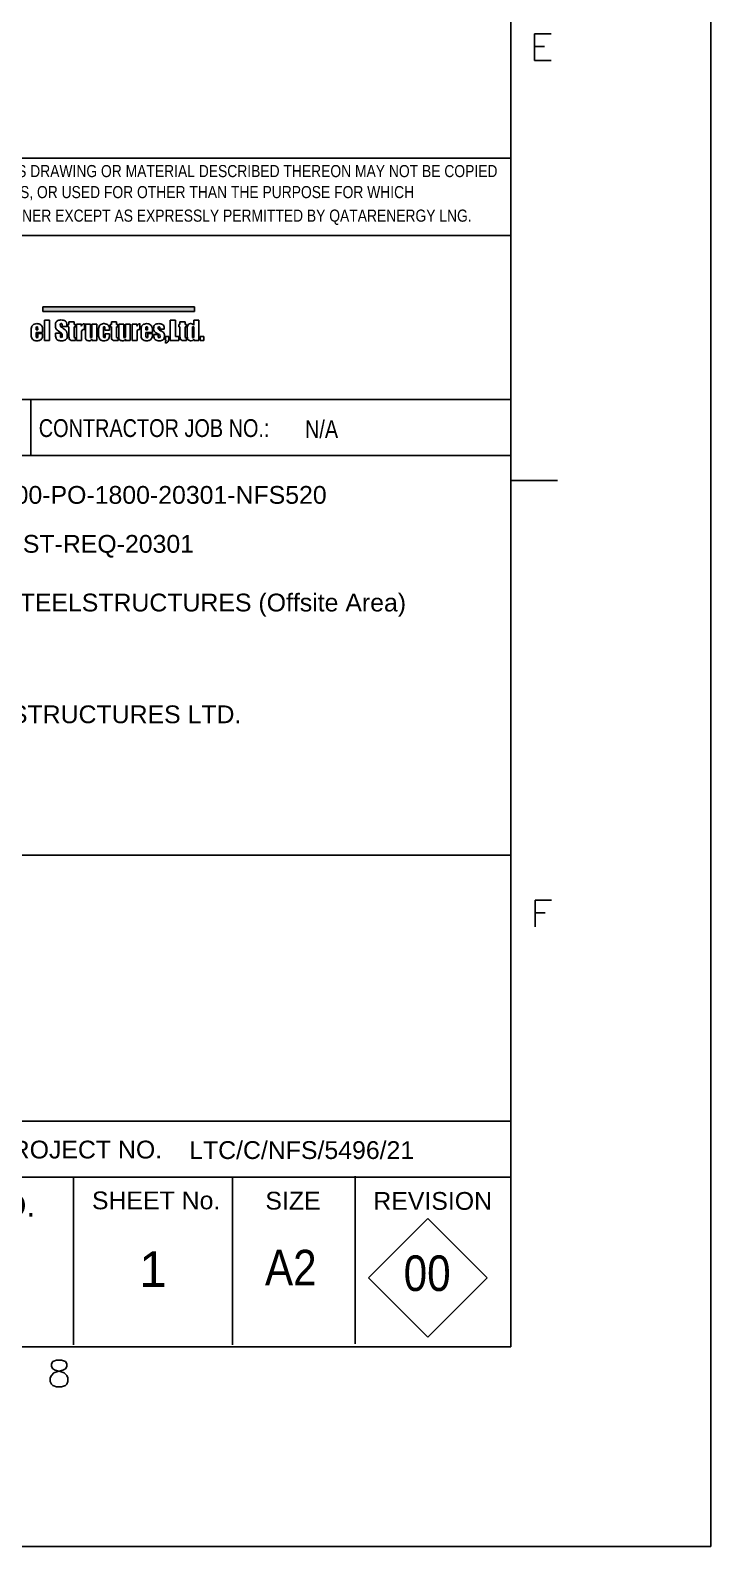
# Model space of a CAD drawing. Header units: millimetres. Extents: x -258 to 337, y -124 to 296.
# Drawn here: x 285.5 to 336.7, y -124.3 to -10.4 of the extents above; entities that cross this region are included whole.
import ezdxf

# ---------------------------------------------------------------- set-up
doc = ezdxf.new("R2010")
doc.units = ezdxf.units.MM
doc.styles.add('Arial', font='ARIAL.TTF', dxfattribs={"height": 0.2})
doc.styles.add('Arial Narrow', font='ARIALN.TTF', dxfattribs={"height": 0.2})

# ---------------------------------------------------------------- blocks, each defined once
blk = doc.blocks.new('Unknown-234524341-28315')
at = {"linetype": 'Continuous'}
for points in [[(286.44, -31.17), (286.44, -31.52), (297.84, -31.17)], [(286.44, -31.52), (297.84, -31.52), (297.84, -31.17)]]:
    blk.add_hatch(color=3, dxfattribs=at).paths.add_polyline_path(points)
at = {"color": 7, "linetype": 'Continuous'}
for p, q in [((321.64, -109.17), (321.64, 80.9)), ((253.91, -20), (321.6, -19.99)), ((242.46, -25.8), (321.64, -25.8)), ((242.46, -25.8), (321.64, -25.8)), ((242.43, -38.13), (321.64, -38.13)), ((285.55, -42.34), (285.55, -38.13)), ((242.43, -42.34), (321.64, -42.34)), ((242.46, -72.37), (321.67, -72.37)), ((242.46, -92.35), (321.67, -92.35)), ((242.46, -96.56), (321.67, -96.56)), ((288.75, -109.17), (288.75, -96.56)), ((300.72, -109.17), (300.72, -96.56)), ((309.93, -109.1), (309.93, -96.49)), ((315.39, -99.66), (310.93, -104.12)), ((319.85, -104.12), (315.39, -99.66)), ((310.93, -104.12), (315.39, -108.58)), ((315.39, -108.58), (319.85, -104.12))]:
    blk.add_line(p, q, dxfattribs=at)
at = {"color": 3, "linetype": 'Continuous'}
for p, q in [((286.44, -31.17), (297.84, -31.17)), ((286.44, -31.17), (286.44, -31.52)), ((286.44, -31.52), (297.84, -31.52)), ((297.84, -31.17), (297.84, -31.52)), ((285.57, -32.88), (285.58, -32.78)), ((285.57, -33.24), (285.57, -32.88)), ((285.58, -32.78), (285.59, -32.7)), ((285.59, -32.7), (285.61, -32.64)), ((285.62, -32.62), (285.61, -32.64)), ((285.62, -32.62), (285.66, -32.55)), ((285.66, -32.55), (285.71, -32.5)), ((285.71, -32.5), (285.76, -32.47)), ((285.76, -32.47), (285.83, -32.45)), ((285.83, -32.45), (285.91, -32.43)), ((285.91, -32.43), (285.99, -32.42)), ((285.91, -32.43), (285.99, -32.42)), ((285.99, -32.42), (285.91, -32.43)), ((285.95, -32.73), (285.96, -32.67)), ((285.95, -32.8), (285.95, -32.73)), ((285.95, -32.89), (285.95, -32.8)), ((285.95, -32.89), (285.95, -32.89)), ((285.95, -32.89), (286.06, -32.89)), ((286.06, -32.89), (285.95, -32.89)), ((286.06, -32.89), (285.95, -32.89)), ((286.01, -32.65), (285.96, -32.67)), ((285.99, -32.42), (286.07, -32.43)), ((285.99, -32.42), (285.99, -32.42)), ((286.05, -32.67), (286.01, -32.65)), ((286.05, -32.67), (286.05, -32.7)), ((286.06, -32.8), (286.05, -32.7)), ((286.06, -32.89), (286.06, -32.8)), ((286.15, -32.44), (286.07, -32.43)), ((286.22, -32.47), (286.15, -32.44)), ((286.25, -32.48), (286.22, -32.47)), ((286.31, -32.53), (286.25, -32.48)), ((286.36, -32.59), (286.31, -32.53)), ((286.39, -32.65), (286.36, -32.59)), ((286.41, -32.71), (286.39, -32.65)), ((286.41, -32.71), (286.43, -32.78)), ((286.43, -32.87), (286.43, -32.78)), ((286.43, -32.93), (286.43, -32.87)), ((286.43, -32.93), (286.43, -33.09)), ((286.56, -33.69), (286.56, -32.17)), ((286.56, -32.17), (286.94, -32.17)), ((286.94, -32.17), (286.94, -33.69)), ((286.94, -33.69), (286.94, -32.17)), ((286.94, -32.17), (286.94, -32.17)), ((286.94, -33.69), (286.94, -32.17)), ((287.39, -32.47), (287.41, -32.39)), ((287.39, -32.57), (287.39, -32.47)), ((287.39, -32.62), (287.39, -32.57)), ((287.4, -32.7), (287.39, -32.62)), ((287.42, -32.77), (287.4, -32.7)), ((287.41, -32.39), (287.43, -32.33)), ((287.45, -32.83), (287.42, -32.77)), ((287.43, -32.31), (287.48, -32.25)), ((287.43, -32.33), (287.43, -32.31)), ((287.5, -32.89), (287.45, -32.83)), ((287.48, -32.25), (287.54, -32.21)), ((287.5, -32.89), (287.54, -32.92)), ((287.5, -32.89), (287.5, -32.89)), ((287.54, -32.21), (287.58, -32.19)), ((287.61, -32.97), (287.54, -32.92)), ((287.58, -32.19), (287.64, -32.16)), ((287.69, -33.03), (287.61, -32.97)), ((287.64, -32.16), (287.72, -32.15)), ((287.77, -33.08), (287.69, -33.03)), ((287.72, -32.15), (287.8, -32.14)), ((287.76, -32.5), (287.77, -32.43)), ((287.76, -32.5), (287.76, -32.52)), ((287.77, -32.6), (287.76, -32.52)), ((287.83, -32.4), (287.77, -32.43)), ((287.78, -32.63), (287.77, -32.6)), ((287.78, -32.63), (287.82, -32.68)), ((287.8, -32.14), (287.9, -32.15)), ((287.81, -32.14), (287.8, -32.14)), ((287.8, -32.14), (287.9, -32.15)), ((287.9, -32.15), (287.81, -32.14)), ((287.89, -32.72), (287.82, -32.68)), ((287.83, -32.4), (287.87, -32.42)), ((287.87, -32.42), (287.88, -32.43)), ((287.89, -32.52), (287.88, -32.43)), ((287.89, -32.63), (287.89, -32.52)), ((287.89, -32.63), (288.25, -32.63)), ((287.98, -32.78), (287.89, -32.72)), ((287.98, -32.16), (287.9, -32.15)), ((288.05, -32.18), (287.98, -32.16)), ((288.06, -32.83), (287.98, -32.78)), ((288.07, -32.19), (288.05, -32.18)), ((288.06, -32.83), (288.12, -32.88)), ((288.15, -32.24), (288.07, -32.19)), ((288.17, -32.93), (288.12, -32.88)), ((288.2, -32.29), (288.15, -32.24)), ((288.17, -32.93), (288.21, -32.97)), ((288.22, -32.32), (288.2, -32.29)), ((288.21, -32.98), (288.21, -32.97)), ((288.24, -33.03), (288.21, -32.98)), ((288.23, -32.37), (288.22, -32.32)), ((288.24, -32.45), (288.23, -32.37)), ((288.25, -32.54), (288.24, -32.45)), ((288.26, -33.1), (288.24, -33.03)), ((288.25, -32.54), (288.25, -32.57)), ((288.25, -32.63), (288.25, -32.57)), ((288.33, -32.48), (288.33, -32.67)), ((288.33, -32.48), (288.33, -32.48)), ((288.33, -32.48), (288.41, -32.48)), ((288.41, -32.48), (288.33, -32.48)), ((288.41, -32.48), (288.33, -32.48)), ((288.33, -32.67), (288.41, -32.67)), ((288.79, -32.28), (288.41, -32.28)), ((288.41, -32.28), (288.41, -32.48)), ((288.41, -33.3), (288.41, -32.67)), ((288.79, -32.28), (288.79, -32.48)), ((288.89, -32.48), (288.79, -32.48)), ((288.79, -32.48), (288.89, -32.48)), ((288.79, -32.48), (288.89, -32.48)), ((288.79, -33.34), (288.79, -32.67)), ((288.89, -32.67), (288.79, -32.67)), ((288.89, -32.67), (288.89, -32.48)), ((288.89, -32.48), (288.89, -32.48)), ((289.35, -32.45), (288.97, -32.45)), ((288.97, -32.45), (288.97, -33.69)), ((289.35, -32.45), (289.33, -32.61)), ((289.38, -32.54), (289.33, -32.61)), ((289.33, -32.61), (289.33, -32.61)), ((289.36, -32.97), (289.35, -33.02)), ((289.35, -33.02), (289.35, -33.1)), ((289.37, -32.95), (289.36, -32.97)), ((289.42, -32.89), (289.37, -32.95)), ((289.43, -32.48), (289.38, -32.54)), ((289.48, -32.87), (289.42, -32.89)), ((289.49, -32.44), (289.43, -32.48)), ((289.57, -32.86), (289.48, -32.87)), ((289.56, -32.43), (289.49, -32.44)), ((289.57, -32.42), (289.56, -32.43)), ((289.57, -32.86), (289.57, -32.42)), ((290.02, -32.45), (289.65, -32.45)), ((289.65, -32.45), (289.65, -33.28)), ((290.02, -33.29), (290.02, -32.45)), ((290.51, -32.45), (290.14, -32.45)), ((290.14, -32.45), (290.14, -33.28)), ((290.51, -33.69), (290.51, -32.45)), ((290.64, -32.78), (290.63, -32.87)), ((290.63, -32.87), (290.63, -33.22)), ((290.64, -32.78), (290.65, -32.7)), ((290.65, -32.7), (290.67, -32.63)), ((290.67, -32.63), (290.7, -32.57)), ((290.67, -32.63), (290.67, -32.63)), ((290.7, -32.57), (290.76, -32.52)), ((290.76, -32.52), (290.8, -32.49)), ((290.8, -32.49), (290.87, -32.46)), ((290.87, -32.46), (290.94, -32.43)), ((290.94, -32.43), (291.02, -32.42)), ((291.01, -32.74), (291.02, -32.67)), ((291.01, -32.74), (291.01, -32.77)), ((291.01, -33.36), (291.01, -32.77)), ((291.05, -32.42), (291.02, -32.42)), ((291.06, -32.65), (291.02, -32.67)), ((291.13, -32.43), (291.05, -32.42)), ((291.11, -32.67), (291.06, -32.65)), ((291.11, -32.67), (291.11, -32.69)), ((291.12, -32.77), (291.11, -32.69)), ((291.12, -32.92), (291.12, -32.77)), ((291.12, -32.92), (291.47, -32.92)), ((291.21, -32.45), (291.13, -32.43)), ((291.28, -32.47), (291.21, -32.45)), ((291.3, -32.49), (291.28, -32.47)), ((291.37, -32.54), (291.3, -32.49)), ((291.42, -32.6), (291.37, -32.54)), ((291.44, -32.65), (291.42, -32.6)), ((291.46, -32.71), (291.44, -32.65)), ((291.47, -32.78), (291.46, -32.71)), ((291.47, -32.78), (291.47, -32.87)), ((291.47, -32.92), (291.47, -32.87)), ((291.52, -32.48), (291.52, -32.67)), ((291.52, -32.48), (291.52, -32.48)), ((291.52, -32.48), (291.6, -32.48)), ((291.6, -32.48), (291.52, -32.48)), ((291.6, -32.48), (291.52, -32.48)), ((291.52, -32.67), (291.6, -32.67)), ((291.98, -32.28), (291.6, -32.28)), ((291.6, -32.28), (291.6, -32.48)), ((291.6, -33.3), (291.6, -32.67)), ((291.98, -32.28), (291.98, -32.48)), ((292.08, -32.48), (291.98, -32.48)), ((291.98, -32.48), (292.08, -32.48)), ((291.98, -32.48), (292.08, -32.48)), ((291.98, -33.34), (291.98, -32.67)), ((292.08, -32.67), (291.98, -32.67)), ((292.08, -32.67), (292.08, -32.48)), ((292.08, -32.48), (292.08, -32.48)), ((292.53, -32.45), (292.16, -32.45)), ((292.16, -32.45), (292.16, -33.28)), ((292.53, -33.29), (292.53, -32.45)), ((293.02, -32.45), (292.65, -32.45)), ((292.65, -32.45), (292.65, -33.28)), ((293.02, -33.69), (293.02, -32.45)), ((293.53, -32.45), (293.16, -32.45)), ((293.16, -32.45), (293.16, -33.69)), ((293.53, -32.45), (293.52, -32.61)), ((293.56, -32.54), (293.52, -32.61)), ((293.52, -32.61), (293.52, -32.61)), ((293.54, -33.02), (293.53, -33.1)), ((293.55, -32.95), (293.54, -32.97)), ((293.54, -32.97), (293.54, -33.02)), ((293.6, -32.89), (293.55, -32.95)), ((293.61, -32.48), (293.56, -32.54)), ((293.66, -32.87), (293.6, -32.89)), ((293.67, -32.44), (293.61, -32.48)), ((293.75, -32.86), (293.66, -32.87)), ((293.74, -32.43), (293.67, -32.44)), ((293.75, -32.42), (293.74, -32.43)), ((293.75, -32.86), (293.75, -32.42)), ((293.83, -32.78), (293.84, -32.7)), ((293.83, -32.88), (293.83, -32.78)), ((293.83, -33.24), (293.83, -32.88)), ((293.84, -32.7), (293.86, -32.64)), ((293.87, -32.62), (293.86, -32.64)), ((293.87, -32.62), (293.91, -32.55)), ((293.91, -32.55), (293.97, -32.5)), ((293.97, -32.5), (294.01, -32.47)), ((294.01, -32.47), (294.08, -32.45)), ((294.08, -32.45), (294.16, -32.43)), ((294.16, -32.43), (294.24, -32.42)), ((294.16, -32.43), (294.24, -32.42)), ((294.24, -32.42), (294.16, -32.43)), ((294.2, -32.73), (294.21, -32.67)), ((294.2, -32.8), (294.2, -32.73)), ((294.2, -32.89), (294.2, -32.8)), ((294.2, -32.89), (294.2, -32.89)), ((294.2, -32.89), (294.31, -32.89)), ((294.31, -32.89), (294.2, -32.89)), ((294.31, -32.89), (294.2, -32.89)), ((294.26, -32.65), (294.21, -32.67)), ((294.24, -32.42), (294.33, -32.43)), ((294.24, -32.42), (294.24, -32.42)), ((294.3, -32.67), (294.26, -32.65)), ((294.3, -32.67), (294.31, -32.7)), ((294.31, -32.8), (294.31, -32.7)), ((294.31, -32.89), (294.31, -32.8)), ((294.4, -32.44), (294.33, -32.43)), ((294.47, -32.47), (294.4, -32.44)), ((294.5, -32.48), (294.47, -32.47)), ((294.57, -32.53), (294.5, -32.48)), ((294.62, -32.59), (294.57, -32.53)), ((294.64, -32.65), (294.62, -32.59)), ((294.66, -32.71), (294.64, -32.65)), ((294.66, -32.71), (294.68, -32.78)), ((294.68, -32.87), (294.68, -32.78)), ((294.69, -32.93), (294.68, -32.87)), ((294.69, -32.93), (294.69, -33.09)), ((294.78, -32.79), (294.79, -32.7)), ((294.78, -32.82), (294.78, -32.79)), ((294.79, -32.9), (294.78, -32.82)), ((294.79, -32.7), (294.8, -32.62)), ((294.82, -32.97), (294.79, -32.9)), ((294.8, -32.62), (294.82, -32.57)), ((294.82, -32.57), (294.87, -32.51)), ((294.82, -32.97), (294.83, -32.99)), ((294.87, -33.04), (294.83, -32.99)), ((294.87, -32.51), (294.93, -32.47)), ((294.93, -33.09), (294.87, -33.04)), ((294.95, -32.46), (294.93, -32.47)), ((294.95, -32.46), (295.02, -32.44)), ((295.02, -32.44), (295.1, -32.43)), ((295.17, -32.42), (295.1, -32.43)), ((295.12, -32.73), (295.14, -32.67)), ((295.13, -32.81), (295.12, -32.73)), ((295.18, -32.87), (295.13, -32.81)), ((295.13, -32.81), (295.13, -32.81)), ((295.18, -32.65), (295.14, -32.67)), ((295.25, -32.43), (295.17, -32.42)), ((295.18, -32.65), (295.23, -32.67)), ((295.22, -32.9), (295.18, -32.87)), ((295.22, -32.9), (295.3, -32.95)), ((295.23, -32.67), (295.24, -32.69)), ((295.24, -32.78), (295.24, -32.69)), ((295.24, -32.78), (295.24, -32.84)), ((295.24, -32.84), (295.57, -32.84)), ((295.33, -32.44), (295.25, -32.43)), ((295.3, -32.95), (295.34, -32.96)), ((295.33, -32.44), (295.38, -32.46)), ((295.42, -33.01), (295.34, -32.96)), ((295.45, -32.49), (295.38, -32.46)), ((295.49, -33.06), (295.42, -33.01)), ((295.51, -32.54), (295.45, -32.49)), ((295.55, -32.61), (295.51, -32.54)), ((295.51, -32.54), (295.51, -32.54)), ((295.56, -32.63), (295.55, -32.61)), ((295.57, -32.7), (295.56, -32.63)), ((295.57, -32.7), (295.57, -32.77)), ((295.57, -32.84), (295.57, -32.77)), ((296.42, -32.17), (296.03, -32.17)), ((296.03, -32.17), (296.03, -33.69)), ((296.42, -32.17), (296.42, -33.39)), ((296.68, -32.48), (296.68, -32.67)), ((296.68, -32.48), (296.68, -32.48)), ((296.68, -32.48), (296.76, -32.48)), ((296.76, -32.48), (296.68, -32.48)), ((296.76, -32.48), (296.68, -32.48)), ((296.68, -32.67), (296.76, -32.67)), ((297.14, -32.28), (296.76, -32.28)), ((296.76, -32.28), (296.76, -32.48)), ((296.76, -33.3), (296.76, -32.67)), ((297.14, -32.28), (297.14, -32.48)), ((297.24, -32.48), (297.14, -32.48)), ((297.14, -32.48), (297.24, -32.48)), ((297.14, -32.48), (297.24, -32.48)), ((297.14, -33.34), (297.14, -32.67)), ((297.24, -32.67), (297.14, -32.67)), ((297.24, -32.67), (297.24, -32.48)), ((297.24, -32.48), (297.24, -32.48)), ((297.31, -32.68), (297.32, -32.61)), ((297.31, -32.78), (297.31, -32.68)), ((297.31, -32.78), (297.31, -33.36)), ((297.33, -32.58), (297.32, -32.61)), ((297.37, -32.51), (297.33, -32.58)), ((297.41, -32.47), (297.37, -32.51)), ((297.48, -32.44), (297.41, -32.47)), ((297.56, -32.42), (297.48, -32.44)), ((297.56, -32.42), (297.57, -32.42)), ((297.57, -32.42), (297.65, -32.43)), ((297.65, -32.43), (297.7, -32.45)), ((297.69, -32.74), (297.7, -32.67)), ((297.69, -32.74), (297.69, -32.76)), ((297.69, -33.37), (297.69, -32.76)), ((297.7, -32.45), (297.76, -32.49)), ((297.74, -32.65), (297.7, -32.67)), ((297.74, -32.65), (297.79, -32.67)), ((297.76, -32.49), (297.8, -32.53)), ((297.79, -32.67), (297.79, -32.68)), ((297.79, -32.68), (297.8, -32.76)), ((298.18, -32.17), (297.8, -32.17)), ((297.8, -32.17), (297.8, -32.53)), ((297.8, -32.76), (297.8, -33.33)), ((298.18, -33.69), (298.18, -32.17)), ((285.57, -33.24), (285.57, -33.3)), ((285.58, -33.39), (285.57, -33.3)), ((285.58, -33.39), (285.59, -33.45)), ((285.62, -33.52), (285.59, -33.45)), ((285.66, -33.58), (285.62, -33.52)), ((285.66, -33.58), (285.67, -33.59)), ((285.73, -33.64), (285.67, -33.59)), ((285.8, -33.68), (285.73, -33.64)), ((285.8, -33.68), (285.85, -33.69)), ((285.93, -33.71), (285.85, -33.69)), ((286.01, -33.71), (285.93, -33.71)), ((285.95, -33.36), (285.95, -33.09)), ((286.43, -33.09), (285.95, -33.09)), ((285.95, -33.45), (285.95, -33.36)), ((285.95, -33.45), (285.96, -33.47)), ((285.96, -33.47), (286.01, -33.49)), ((286.06, -33.46), (286.01, -33.49)), ((286.07, -33.71), (286.01, -33.71)), ((286.06, -33.46), (286.08, -33.39)), ((286.07, -33.71), (286.15, -33.7)), ((286.43, -33.17), (286.08, -33.17)), ((286.08, -33.17), (286.08, -33.33)), ((286.08, -33.39), (286.08, -33.33)), ((286.15, -33.7), (286.22, -33.68)), ((286.23, -33.67), (286.22, -33.68)), ((286.23, -33.67), (286.3, -33.63)), ((286.3, -33.63), (286.35, -33.57)), ((286.35, -33.57), (286.39, -33.51)), ((286.39, -33.51), (286.42, -33.44)), ((286.42, -33.43), (286.43, -33.36)), ((286.42, -33.43), (286.42, -33.44)), ((286.43, -33.17), (286.43, -33.26)), ((286.43, -33.36), (286.43, -33.26)), ((286.56, -33.69), (286.94, -33.69)), ((287.77, -33.15), (287.4, -33.15)), ((287.4, -33.15), (287.4, -33.25)), ((287.4, -33.25), (287.4, -33.28)), ((287.41, -33.37), (287.4, -33.28)), ((287.42, -33.45), (287.41, -33.37)), ((287.44, -33.51), (287.42, -33.45)), ((287.46, -33.56), (287.44, -33.51)), ((287.51, -33.61), (287.46, -33.56)), ((287.58, -33.66), (287.51, -33.61)), ((287.62, -33.68), (287.58, -33.66)), ((287.69, -33.7), (287.62, -33.68)), ((287.76, -33.72), (287.69, -33.7)), ((287.85, -33.72), (287.76, -33.72)), ((287.84, -33.13), (287.77, -33.08)), ((287.77, -33.33), (287.77, -33.15)), ((287.77, -33.42), (287.77, -33.33)), ((287.77, -33.42), (287.78, -33.44)), ((287.83, -33.46), (287.78, -33.44)), ((287.89, -33.43), (287.83, -33.46)), ((287.83, -33.46), (287.83, -33.46)), ((287.84, -33.13), (287.87, -33.17)), ((287.87, -33.72), (287.85, -33.72)), ((287.87, -33.17), (287.88, -33.18)), ((287.87, -33.72), (287.96, -33.71)), ((287.9, -33.24), (287.88, -33.18)), ((287.89, -33.43), (287.91, -33.36)), ((287.91, -33.34), (287.9, -33.24)), ((287.91, -33.34), (287.91, -33.36)), ((287.96, -33.71), (288.03, -33.7)), ((288.03, -33.7), (288.1, -33.67)), ((288.1, -33.67), (288.14, -33.65)), ((288.14, -33.65), (288.2, -33.6)), ((288.2, -33.6), (288.25, -33.54)), ((288.25, -33.54), (288.27, -33.48)), ((288.25, -33.54), (288.25, -33.54)), ((288.28, -33.18), (288.26, -33.1)), ((288.27, -33.48), (288.28, -33.4)), ((288.28, -33.28), (288.28, -33.18)), ((288.28, -33.28), (288.28, -33.3)), ((288.28, -33.4), (288.28, -33.3)), ((288.41, -33.41), (288.41, -33.3)), ((288.42, -33.49), (288.41, -33.41)), ((288.42, -33.49), (288.42, -33.54)), ((288.42, -33.54), (288.43, -33.56)), ((288.43, -33.56), (288.48, -33.63)), ((288.48, -33.63), (288.5, -33.65)), ((288.5, -33.65), (288.57, -33.68)), ((288.57, -33.68), (288.59, -33.68)), ((288.59, -33.68), (288.66, -33.69)), ((288.66, -33.69), (288.75, -33.69)), ((288.75, -33.69), (288.91, -33.69)), ((288.79, -33.44), (288.79, -33.34)), ((288.79, -33.44), (288.8, -33.47)), ((288.8, -33.47), (288.86, -33.49)), ((288.86, -33.49), (288.91, -33.49)), ((288.91, -33.69), (288.91, -33.49)), ((288.97, -33.69), (289.35, -33.69)), ((289.35, -33.1), (289.35, -33.2)), ((289.35, -33.69), (289.35, -33.2)), ((289.65, -33.36), (289.65, -33.28)), ((289.65, -33.44), (289.65, -33.36)), ((289.65, -33.5), (289.65, -33.44)), ((289.65, -33.5), (289.66, -33.53)), ((289.69, -33.6), (289.66, -33.53)), ((289.69, -33.6), (289.71, -33.63)), ((289.77, -33.68), (289.71, -33.63)), ((289.77, -33.68), (289.83, -33.7)), ((289.91, -33.71), (289.83, -33.7)), ((289.97, -33.71), (289.91, -33.71)), ((289.97, -33.71), (290.04, -33.68)), ((290.02, -33.4), (290.02, -33.29)), ((290.03, -33.46), (290.02, -33.4)), ((290.03, -33.46), (290.08, -33.49)), ((290.03, -33.46), (290.03, -33.46)), ((290.08, -33.65), (290.04, -33.68)), ((290.13, -33.46), (290.08, -33.49)), ((290.08, -33.49), (290.08, -33.49)), ((290.08, -33.65), (290.14, -33.59)), ((290.14, -33.32), (290.13, -33.41)), ((290.13, -33.41), (290.13, -33.46)), ((290.14, -33.59), (290.13, -33.69)), ((290.13, -33.69), (290.51, -33.69)), ((290.14, -33.28), (290.14, -33.32)), ((290.63, -33.22), (290.63, -33.28)), ((290.64, -33.37), (290.63, -33.28)), ((290.64, -33.37), (290.65, -33.44)), ((290.67, -33.5), (290.65, -33.44)), ((290.7, -33.55), (290.67, -33.5)), ((290.74, -33.61), (290.7, -33.55)), ((290.8, -33.66), (290.74, -33.61)), ((290.82, -33.67), (290.8, -33.66)), ((290.89, -33.69), (290.82, -33.67)), ((290.97, -33.71), (290.89, -33.69)), ((291.06, -33.71), (290.97, -33.71)), ((291.02, -33.44), (291.01, -33.36)), ((291.02, -33.44), (291.03, -33.46)), ((291.03, -33.46), (291.07, -33.49)), ((291.12, -33.71), (291.06, -33.71)), ((291.07, -33.49), (291.13, -33.46)), ((291.07, -33.49), (291.07, -33.49)), ((291.12, -33.71), (291.2, -33.7)), ((291.13, -33.46), (291.14, -33.39)), ((291.47, -33.18), (291.14, -33.18)), ((291.14, -33.18), (291.14, -33.33)), ((291.14, -33.39), (291.14, -33.33)), ((291.2, -33.7), (291.26, -33.67)), ((291.26, -33.67), (291.29, -33.66)), ((291.29, -33.66), (291.35, -33.61)), ((291.35, -33.61), (291.4, -33.55)), ((291.4, -33.55), (291.41, -33.55)), ((291.41, -33.55), (291.44, -33.47)), ((291.44, -33.47), (291.46, -33.4)), ((291.46, -33.4), (291.47, -33.35)), ((291.47, -33.18), (291.47, -33.27)), ((291.47, -33.35), (291.47, -33.27)), ((291.61, -33.41), (291.6, -33.3)), ((291.61, -33.49), (291.61, -33.41)), ((291.61, -33.49), (291.61, -33.54)), ((291.61, -33.54), (291.62, -33.56)), ((291.62, -33.56), (291.67, -33.63)), ((291.67, -33.63), (291.69, -33.65)), ((291.69, -33.65), (291.76, -33.68)), ((291.76, -33.68), (291.78, -33.68)), ((291.78, -33.68), (291.85, -33.69)), ((291.85, -33.69), (291.95, -33.69)), ((291.95, -33.69), (292.1, -33.69)), ((291.98, -33.44), (291.98, -33.34)), ((291.98, -33.44), (291.99, -33.47)), ((291.99, -33.47), (292.05, -33.49)), ((292.05, -33.49), (292.1, -33.49)), ((292.1, -33.69), (292.1, -33.49)), ((292.16, -33.36), (292.16, -33.28)), ((292.16, -33.44), (292.16, -33.36)), ((292.17, -33.5), (292.16, -33.44)), ((292.17, -33.5), (292.17, -33.53)), ((292.2, -33.6), (292.17, -33.53)), ((292.2, -33.6), (292.22, -33.63)), ((292.28, -33.68), (292.22, -33.63)), ((292.28, -33.68), (292.34, -33.7)), ((292.42, -33.71), (292.34, -33.7)), ((292.48, -33.71), (292.42, -33.71)), ((292.48, -33.71), (292.55, -33.68)), ((292.54, -33.4), (292.53, -33.29)), ((292.54, -33.46), (292.54, -33.4)), ((292.54, -33.46), (292.59, -33.49)), ((292.54, -33.46), (292.54, -33.46)), ((292.6, -33.65), (292.55, -33.68)), ((292.64, -33.46), (292.59, -33.49)), ((292.59, -33.49), (292.59, -33.49)), ((292.6, -33.65), (292.65, -33.59)), ((292.65, -33.41), (292.64, -33.46)), ((292.65, -33.59), (292.64, -33.69)), ((292.64, -33.69), (293.02, -33.69)), ((292.65, -33.28), (292.65, -33.32)), ((292.65, -33.32), (292.65, -33.41)), ((293.16, -33.69), (293.53, -33.69)), ((293.53, -33.1), (293.53, -33.2)), ((293.53, -33.69), (293.53, -33.2)), ((293.83, -33.24), (293.83, -33.3)), ((293.83, -33.39), (293.83, -33.3)), ((293.83, -33.39), (293.85, -33.45)), ((293.87, -33.52), (293.85, -33.45)), ((293.92, -33.58), (293.87, -33.52)), ((293.92, -33.58), (293.92, -33.59)), ((293.98, -33.64), (293.92, -33.59)), ((294.06, -33.68), (293.98, -33.64)), ((294.06, -33.68), (294.11, -33.69)), ((294.18, -33.71), (294.11, -33.69)), ((294.27, -33.71), (294.18, -33.71)), ((294.2, -33.36), (294.2, -33.09)), ((294.69, -33.09), (294.2, -33.09)), ((294.21, -33.45), (294.2, -33.36)), ((294.21, -33.45), (294.21, -33.47)), ((294.21, -33.47), (294.26, -33.49)), ((294.32, -33.46), (294.26, -33.49)), ((294.32, -33.71), (294.27, -33.71)), ((294.32, -33.46), (294.33, -33.39)), ((294.32, -33.71), (294.4, -33.7)), ((294.69, -33.17), (294.33, -33.17)), ((294.33, -33.17), (294.33, -33.33)), ((294.33, -33.39), (294.33, -33.33)), ((294.4, -33.7), (294.47, -33.68)), ((294.48, -33.67), (294.47, -33.68)), ((294.48, -33.67), (294.55, -33.63)), ((294.55, -33.63), (294.6, -33.57)), ((294.6, -33.57), (294.65, -33.51)), ((294.65, -33.51), (294.67, -33.44)), ((294.67, -33.43), (294.68, -33.36)), ((294.67, -33.43), (294.67, -33.44)), ((294.68, -33.36), (294.69, -33.26)), ((294.69, -33.17), (294.69, -33.26)), ((295.12, -33.25), (294.79, -33.25)), ((294.79, -33.25), (294.79, -33.31)), ((294.79, -33.41), (294.79, -33.31)), ((294.81, -33.49), (294.79, -33.41)), ((294.83, -33.54), (294.81, -33.49)), ((294.84, -33.57), (294.83, -33.54)), ((294.9, -33.62), (294.84, -33.57)), ((294.97, -33.67), (294.9, -33.62)), ((295.02, -33.14), (294.93, -33.09)), ((294.98, -33.67), (294.97, -33.67)), ((295.05, -33.69), (294.98, -33.67)), ((295.02, -33.14), (295.04, -33.16)), ((295.14, -33.21), (295.04, -33.16)), ((295.05, -33.69), (295.13, -33.71)), ((295.12, -33.33), (295.12, -33.25)), ((295.13, -33.43), (295.12, -33.33)), ((295.13, -33.43), (295.14, -33.46)), ((295.21, -33.71), (295.13, -33.71)), ((295.21, -33.25), (295.14, -33.21)), ((295.19, -33.49), (295.14, -33.46)), ((295.24, -33.47), (295.19, -33.49)), ((295.19, -33.49), (295.19, -33.49)), ((295.21, -33.25), (295.24, -33.28)), ((295.29, -33.71), (295.21, -33.71)), ((295.24, -33.28), (295.25, -33.3)), ((295.24, -33.47), (295.26, -33.4)), ((295.26, -33.39), (295.25, -33.3)), ((295.26, -33.39), (295.26, -33.4)), ((295.29, -33.71), (295.37, -33.69)), ((295.37, -33.69), (295.43, -33.67)), ((295.43, -33.67), (295.46, -33.66)), ((295.46, -33.66), (295.52, -33.61)), ((295.54, -33.1), (295.49, -33.06)), ((295.52, -33.61), (295.56, -33.55)), ((295.54, -33.1), (295.55, -33.12)), ((295.58, -33.18), (295.55, -33.12)), ((295.56, -33.55), (295.58, -33.49)), ((295.6, -33.25), (295.58, -33.18)), ((295.58, -33.49), (295.6, -33.42)), ((295.6, -33.32), (295.6, -33.25)), ((295.6, -33.42), (295.6, -33.32)), ((295.92, -33.39), (295.67, -33.39)), ((295.67, -33.39), (295.67, -33.69)), ((295.67, -33.69), (295.73, -33.69)), ((295.67, -33.77), (295.72, -33.72)), ((295.67, -33.88), (295.67, -33.77)), ((295.74, -33.86), (295.67, -33.88)), ((295.72, -33.72), (295.73, -33.69)), ((295.81, -33.82), (295.74, -33.86)), ((295.81, -33.82), (295.86, -33.77)), ((295.86, -33.77), (295.9, -33.7)), ((295.92, -33.62), (295.9, -33.69)), ((295.9, -33.7), (295.9, -33.69)), ((295.92, -33.39), (295.92, -33.53)), ((295.92, -33.53), (295.92, -33.62)), ((296.03, -33.69), (296.66, -33.69)), ((296.66, -33.39), (296.42, -33.39)), ((296.42, -33.39), (296.66, -33.39)), ((296.42, -33.39), (296.66, -33.39)), ((296.66, -33.69), (296.66, -33.39)), ((296.66, -33.39), (296.66, -33.39)), ((296.76, -33.41), (296.76, -33.3)), ((296.77, -33.49), (296.76, -33.41)), ((296.77, -33.49), (296.77, -33.54)), ((296.77, -33.54), (296.78, -33.56)), ((296.78, -33.56), (296.83, -33.63)), ((296.83, -33.63), (296.85, -33.65)), ((296.85, -33.65), (296.92, -33.68)), ((296.92, -33.68), (296.94, -33.68)), ((296.94, -33.68), (297.01, -33.69)), ((297.01, -33.69), (297.11, -33.69)), ((297.11, -33.69), (297.26, -33.69)), ((297.14, -33.44), (297.14, -33.34)), ((297.14, -33.44), (297.15, -33.47)), ((297.15, -33.47), (297.21, -33.49)), ((297.21, -33.49), (297.26, -33.49)), ((297.26, -33.69), (297.26, -33.49)), ((297.31, -33.41), (297.31, -33.36)), ((297.32, -33.5), (297.31, -33.41)), ((297.32, -33.5), (297.33, -33.56)), ((297.35, -33.61), (297.33, -33.56)), ((297.35, -33.61), (297.41, -33.67)), ((297.41, -33.67), (297.42, -33.67)), ((297.42, -33.67), (297.48, -33.7)), ((297.48, -33.7), (297.56, -33.71)), ((297.56, -33.71), (297.61, -33.71)), ((297.69, -33.68), (297.61, -33.71)), ((297.69, -33.45), (297.69, -33.37)), ((297.69, -33.45), (297.7, -33.47)), ((297.74, -33.65), (297.69, -33.68)), ((297.7, -33.47), (297.74, -33.49)), ((297.79, -33.46), (297.74, -33.49)), ((297.8, -33.6), (297.74, -33.65)), ((297.8, -33.4), (297.79, -33.46)), ((297.8, -33.33), (297.8, -33.4)), ((297.8, -33.6), (297.8, -33.69)), ((297.8, -33.69), (298.18, -33.69)), ((298.28, -33.69), (298.28, -33.38)), ((298.28, -33.38), (298.56, -33.38)), ((298.28, -33.69), (298.56, -33.69)), ((298.56, -33.38), (298.56, -33.69))]:
    blk.add_line(p, q, dxfattribs=at)
at = {"color": 7, "linetype": 'Continuous'}
for s, height, style, p in [('THIS DOCUMENT IS PROPERTY OF QATARENERGY LNG.THIS DRAWING OR MATERIAL DESCRIBED THEREON MAY NOT BE COPIED', 0.90963, 'Arial Narrow', (254.12, -21.41)), ('OR DISCLOSED IN ANY FORM OR MEDIUM TO THIRD PARTIES, OR USED FOR OTHER THAN THE PURPOSE FOR WHICH', 0.9096, 'Arial Narrow', (254.11, -22.99)), ('IT HAS BEEN PROVIDED, IN WHOLE OR IN PART IN ANY MANNER EXCEPT AS EXPRESSLY PERMITTED BY QATARENERGY LNG.', 0.90963, 'Arial Narrow', (254.32, -24.76)), ('PROJECT NO.', 1.3371, 'Arial', (282.86, -95.16)), ('LTC/C/NFS/5496/21', 1.3371, 'Arial', (297.45, -95.2)), ('PROJECT DOCUMENT NO.', 1.6714, 'Arial', (256.03, -99.53)), ('SHEET No.', 1.337, 'Arial', (290.14, -98.98)), ('SIZE', 1.337, 'Arial', (303.18, -99)), ('REVISION', 1.337, 'Arial', (311.3, -99.02))]:
    blk.add_text(s, height=height, dxfattribs=dict(at, style=style)).set_placement(p)
at = {"color": 7, "linetype": 'Continuous', "style": 'Arial', "width": 0.8}
for s, height, p in [('CONTRACTOR JOB NO.:', 1.3371, (286.14, -40.94)), ('N/A', 1.337, (306.16, -41.02))]:
    blk.add_text(s, height=height, dxfattribs=at).set_placement(p)
at = {"color": 6, "linetype": 'Continuous', "style": 'Arial'}
for s, height, p in [('215777C008-00000-PO-1800-20301-NFS520', 1.3371, (269.89, -45.96)), ('NFS_EPC-TECC-ST-REQ-20301', 1.3371, (270, -49.64)), ('PACKAGE - III- STEELSTRUCTURES (Offsite Area)', 1.3371, (270.07, -54.05)), ('UNITED STEEL STRUCTURES LTD.', 1.3371, (270.14, -62.45)), ('1', 2.67, (293.69, -104.82))]:
    blk.add_text(s, height=height, dxfattribs=at).set_placement(p)
at = {"color": 6, "linetype": 'Continuous', "style": 'Arial', "width": 0.85}
blk.add_text('A2', height=2.674, dxfattribs=at).set_placement((303.15, -104.7))
at = {"color": 6, "style": 'Arial', "width": 0.85}
blk.add_text('00', height=2.674, dxfattribs=at).set_placement((313.58, -105.12))
blk = doc.blocks.new('Unknown-234524341-28322')
at = {"color": 7, "linetype": 'Continuous'}
for p, q in [((336.67, 296.37), (336.67, -124.33)), ((321.63, 281.35), (321.63, -109.31)), ((321.63, 82.52), (321.63, -109.31)), ((323.42, -12.65), (323.42, -10.65)), ((323.42, -10.65), (324.66, -10.65)), ((323.42, -11.6), (324.18, -11.6)), ((324.66, -12.65), (323.42, -12.65)), ((321.63, -44.2), (325.15, -44.2)), ((323.46, -77.76), (323.46, -75.76)), ((323.46, -75.76), (324.7, -75.76)), ((323.46, -76.71), (324.22, -76.71)), ((-228.29, -109.31), (321.63, -109.31)), ((241.7, -109.31), (321.63, -109.31)), ((287.09, -110.6), (287.19, -110.41)), ((287.19, -110.41), (287.47, -110.31)), ((287.47, -110.31), (287.85, -110.31)), ((287.85, -110.31), (288.14, -110.41)), ((288.14, -110.41), (288.24, -110.6)), ((287.09, -111.46), (286.99, -111.65)), ((286.99, -111.65), (286.99, -111.93)), ((287.09, -110.79), (287.09, -110.6)), ((287.19, -110.98), (287.09, -110.79)), ((287.28, -111.27), (287.09, -111.46)), ((287.38, -111.08), (287.19, -110.98)), ((287.57, -111.17), (287.28, -111.27)), ((287.76, -111.17), (287.38, -111.08)), ((287.95, -111.08), (287.57, -111.17)), ((288.05, -111.27), (287.76, -111.17)), ((288.14, -110.98), (287.95, -111.08)), ((288.24, -111.46), (288.05, -111.27)), ((288.24, -110.79), (288.14, -110.98)), ((288.24, -110.6), (288.24, -110.79)), ((288.33, -111.65), (288.24, -111.46)), ((288.33, -111.93), (288.33, -111.65)), ((286.99, -111.93), (287.09, -112.13)), ((287.09, -112.13), (287.19, -112.22)), ((287.19, -112.22), (287.47, -112.32)), ((287.47, -112.32), (287.85, -112.32)), ((287.85, -112.32), (288.14, -112.22)), ((288.14, -112.22), (288.24, -112.13)), ((288.24, -112.13), (288.33, -111.93)), ((-258.34, -124.33), (336.67, -124.33))]:
    blk.add_line(p, q, dxfattribs=at)

msp = doc.modelspace()

# ---------------------------------------------------------------- block references
for name in ['Unknown-234524341-28322', 'Unknown-234524341-28315']:
    msp.add_blockref(name, (0, 0))

doc.saveas('drawing.dxf')
